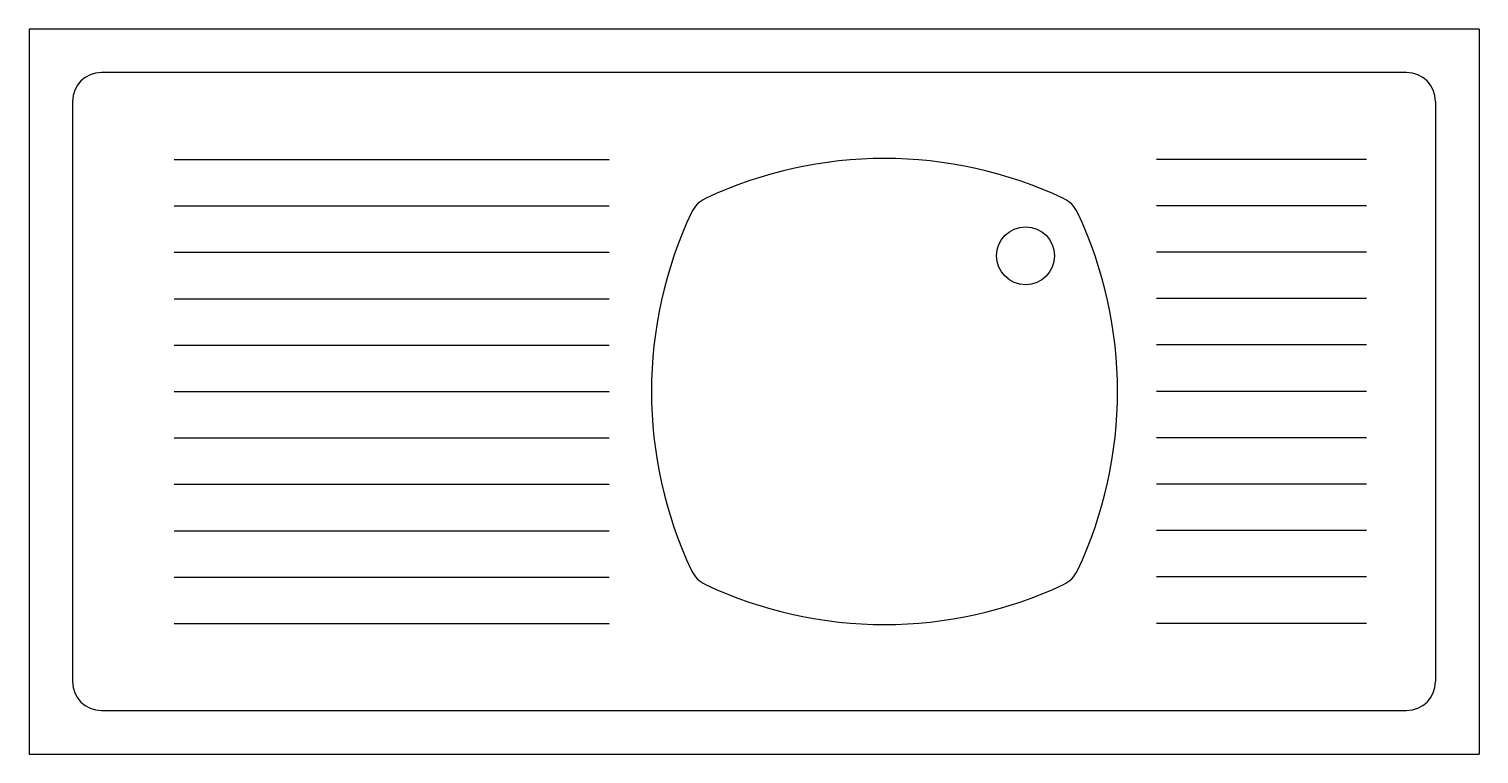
# Model space of a CAD drawing. Extents: x -100 to 0, y -50 to 0.
import ezdxf

# ---------------------------------------------------------------- set-up
doc = ezdxf.new("R2010")
doc.units = 0
doc.header["$LTSCALE"] = 25
doc.header["$MEASUREMENT"] = 0
doc.layers.get('0').update_dxf_attribs({"linetype": 'CONTINUOUS'})

msp = doc.modelspace()

# ---------------------------------------------------------------- linework, layer by layer
at = {"color": 0, "linetype": 'ByBlock'}
for p, q in [((-100, 0), (-100, -50)), ((0, 0), (-100, 0)), ((0, 0), (0, -50)), ((-5, -3), (-95, -3)), ((-97, -5), (-97, -45)), ((-3, -5), (-3, -45)), ((-90, -9), (-60, -9)), ((-7.76, -8.99), (-22.25, -8.99)), ((-90, -12.2), (-60, -12.2)), ((-7.76, -12.19), (-22.25, -12.19)), ((-90, -15.4), (-60, -15.4)), ((-7.76, -15.39), (-22.25, -15.39)), ((-90, -18.6), (-60, -18.6)), ((-7.76, -18.59), (-22.25, -18.59)), ((-90, -21.8), (-60, -21.8)), ((-7.76, -21.79), (-22.25, -21.79)), ((-90, -25), (-60, -25)), ((-7.76, -24.99), (-22.25, -24.99)), ((-90, -28.2), (-60, -28.2)), ((-7.76, -28.19), (-22.25, -28.19)), ((-90, -31.4), (-60, -31.4)), ((-7.76, -31.39), (-22.25, -31.39)), ((-90, -34.6), (-60, -34.6)), ((-7.76, -34.59), (-22.25, -34.59)), ((-90, -37.8), (-60, -37.8)), ((-7.76, -37.79), (-22.25, -37.79)), ((-90, -41), (-60, -41)), ((-7.76, -40.99), (-22.25, -40.99)), ((-95, -47), (-5, -47)), ((-100, -50), (0, -50))]:
    msp.add_line(p, q, dxfattribs=at)
msp.add_circle((-31.27, -15.64), 2, dxfattribs=at)
for centre, radius, start, end in [((-95, -5), 2, 90, 180), ((-5, -5), 2, 0, 90), ((-41, -38), 29.07, 64.852, 115.148), ((-52.5, -13.5), 2, 115.148, 154.852), ((-29.5, -13.5), 2, 25.148, 64.852), ((-28, -25), 29.07, 154.852, 205.148), ((-54, -25), 29.07, 334.852, 25.148), ((-52.5, -36.5), 2, 205.148, 244.852), ((-29.5, -36.5), 2, 295.148, 334.852), ((-41, -12), 29.07, 244.852, 295.148), ((-95, -45), 2, 180, 270), ((-5, -45), 2, 270, 0)]:
    msp.add_arc(centre, radius, start, end, dxfattribs=at)

doc.saveas('drawing.dxf')
